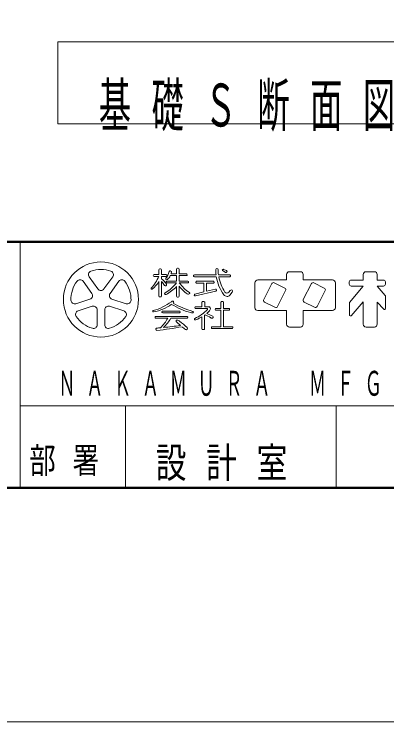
# Model space of a CAD drawing. Units: millimetres on the paper, with parts at other scales. Extents: x 6 to 426, y -599 to 292.
# Drawn here: x 306.5 to 338.3, y -599 to -538.5 of the extents above; entities that cross this region are included whole.
import ezdxf

# ---------------------------------------------------------------- set-up
doc = ezdxf.new("R2010")
doc.units = ezdxf.units.MM
for name, color, linetype, lineweight in [('0_2', 7, 'Continuous', 13), ('2D', 7, 'Continuous', 13), ('FMT', 7, 'Continuous', 50)]:
    doc.layers.add(name, color=color, linetype=linetype, lineweight=lineweight)
doc.styles.add('ＭＳ ゴシック', font='')
doc.styles.get('ＭＳ ゴシック').set_extended_font_data('MS Gothic')

msp = doc.modelspace()

# ---------------------------------------------------------------- linework, layer by layer
at = {"layer": '0_2', "color": 140, "lineweight": 50}
msp.add_line((28, -558), (403, -558), dxfattribs=at)
at = {"layer": '0_2'}
for p, q in [((307, -558), (307, -579)), ((318.864, -560.791), (318.864, -560.369)), ((318.944, -560.289), (319, -560.289)), ((319.08, -560.369), (319.08, -560.791)), ((319.834, -560.48), (319.876, -560.492)), ((320.361, -560.733), (320.361, -560.323)), ((320.441, -560.243), (320.5, -560.243)), ((320.58, -560.323), (320.581, -560.733)), ((323.808, -560.279), (323.79, -560.279)), ((324.285, -560.361), (324.282, -560.365)), ((324.287, -560.426), (324.517, -560.587)), ((324.384, -560.342), (324.627, -560.444)), ((313.65, -562.014), (312.902, -560.984)), ((314.168, -562.014), (314.916, -560.984)), ((318.378, -560.855), (318.378, -560.872)), ((318.864, -560.791), (318.442, -560.791)), ((318.442, -560.936), (318.854, -560.937)), ((319.08, -560.791), (319.482, -560.791)), ((319.482, -560.936), (319.08, -560.937)), ((319.08, -560.937), (319.08, -561.135)), ((319.546, -560.855), (319.546, -560.872)), ((320.361, -560.877), (319.828, -560.877)), ((319.89, -560.733), (320.361, -560.733)), ((320.361, -561.354), (320.361, -560.877)), ((320.581, -560.733), (321.206, -560.733)), ((321.206, -560.878), (320.581, -560.877)), ((320.581, -560.877), (320.581, -561.354)), ((321.27, -560.797), (321.27, -560.814)), ((321.823, -560.875), (321.823, -560.913)), ((323.734, -560.811), (321.887, -560.811)), ((321.887, -560.977), (323.755, -560.977)), ((324.898, -560.809), (323.94, -560.811)), ((323.967, -560.977), (324.898, -560.977)), ((324.664, -560.549), (324.665, -560.547)), ((324.962, -560.913), (324.962, -560.873)), ((329.759, -561.246), (329.759, -560.786)), ((329.999, -560.546), (330.933, -560.546)), ((331.173, -560.784), (331.176, -561.246)), ((336.302, -560.785), (336.301, -561.258)), ((337.251, -560.546), (336.542, -560.546)), ((337.491, -561.258), (337.491, -560.786)), ((313.133, -562.39), (312.385, -561.36)), ((314.686, -562.39), (315.434, -561.36)), ((318.864, -561.386), (318.864, -562.618)), ((319.078, -562.618), (319.08, -561.374)), ((319.48, -561.434), (319.48, -561.418)), ((319.483, -561.215), (319.484, -561.215)), ((319.544, -561.354), (320.361, -561.354)), ((320.346, -561.498), (319.544, -561.498)), ((320.581, -561.354), (321.327, -561.354)), ((321.327, -561.498), (320.598, -561.498)), ((321.391, -561.418), (321.391, -561.434)), ((322.008, -561.421), (322.008, -561.45)), ((322.071, -561.514), (322.682, -561.515)), ((323.511, -561.357), (322.072, -561.357)), ((322.682, -561.515), (322.682, -562.273)), ((322.913, -562.217), (322.913, -561.515)), ((322.913, -561.515), (323.511, -561.515)), ((323.575, -561.451), (323.575, -561.421)), ((327.055, -563.616), (327.055, -561.485)), ((327.295, -561.245), (329.759, -561.246)), ((328.494, -561.56), (327.804, -562.914)), ((328.709, -561.49), (329.601, -561.945)), ((331.176, -561.246), (333.679, -561.246)), ((331.872, -561.56), (331.182, -562.914)), ((332.087, -561.49), (332.979, -561.945)), ((333.919, -561.486), (333.919, -563.613)), ((335.111, -561.418), (335.111, -561.606)), ((336.301, -561.258), (335.271, -561.258)), ((338.033, -561.255), (337.491, -561.258)), ((338.194, -561.605), (338.194, -561.415)), ((318.226, -562.031), (318.216, -562.024)), ((319.443, -561.743), (319.466, -561.732)), ((320.361, -561.807), (320.361, -562.637)), ((320.58, -562.638), (320.581, -561.765)), ((321.931, -562.453), (322.682, -562.273)), ((323.723, -562.196), (321.969, -562.61)), ((322.913, -562.217), (323.684, -562.032)), ((323.78, -562.089), (323.782, -562.097)), ((324.823, -562.296), (324.953, -562.137)), ((324.902, -562.549), (325.124, -562.277)), ((329.671, -562.16), (328.981, -563.514)), ((333.049, -562.16), (332.359, -563.514)), ((336.301, -561.765), (335.139, -563.165)), ((335.271, -561.766), (336.301, -561.765)), ((337.491, -561.765), (338.034, -561.765)), ((337.491, -561.765), (338.175, -562.582)), ((312.973, -562.882), (311.762, -563.275)), ((314.846, -562.882), (316.056, -563.275)), ((318.944, -562.698), (318.998, -562.698)), ((319.351, -562.436), (319.356, -562.448)), ((320.441, -562.717), (320.5, -562.717)), ((321.477, -562.414), (321.488, -562.401)), ((321.871, -562.543), (321.871, -562.542)), ((324.662, -562.37), (324.668, -562.37)), ((324.682, -562.652), (324.685, -562.652)), ((338.194, -562.633), (338.194, -563.695)), ((313.17, -563.491), (311.96, -563.884)), ((314.648, -563.491), (315.859, -563.884)), ((322.532, -563.531), (321.987, -563.531)), ((322.532, -563.156), (322.532, -563.531)), ((322.701, -563.092), (322.596, -563.092)), ((322.765, -563.531), (322.765, -563.156)), ((322.765, -563.531), (323.1, -563.531)), ((324.155, -563.156), (324.156, -563.675)), ((324.32, -563.092), (324.219, -563.092)), ((324.384, -563.675), (324.384, -563.156)), ((327.874, -563.13), (328.766, -563.584)), ((331.252, -563.13), (332.144, -563.584)), ((335.121, -563.216), (335.121, -564.246)), ((336.301, -563.107), (335.261, -564.299)), ((336.301, -563.107), (336.301, -565.03)), ((337.494, -565.03), (337.491, -563.134)), ((337.491, -563.134), (338.055, -563.749)), ((313.589, -563.795), (313.589, -565.068)), ((314.229, -563.795), (314.229, -565.068)), ((319.12, -563.988), (319.12, -563.963)), ((319.184, -563.899), (319.647, -563.898)), ((320.612, -564.052), (319.184, -564.052)), ((319.647, -563.898), (320.612, -563.898)), ((320.676, -563.962), (320.676, -563.988)), ((321.704, -564.059), (321.741, -564.059)), ((321.801, -563.997), (321.801, -563.999)), ((321.923, -563.595), (321.923, -563.626)), ((321.987, -563.69), (322.964, -563.69)), ((323.661, -563.739), (323.661, -563.768)), ((324.156, -563.675), (323.725, -563.675)), ((323.725, -563.832), (324.156, -563.834)), ((324.156, -563.834), (324.156, -565.24)), ((324.832, -563.676), (324.384, -563.675)), ((324.384, -565.24), (324.384, -563.834)), ((324.384, -563.834), (324.831, -563.834)), ((324.895, -563.77), (324.895, -563.74)), ((329.759, -563.856), (327.295, -563.856)), ((329.763, -565.031), (329.759, -563.856)), ((333.68, -563.853), (331.176, -563.856)), ((331.176, -563.856), (331.176, -565.03)), ((318.528, -564.456), (318.528, -564.432)), ((318.592, -564.368), (318.879, -564.369)), ((319.607, -564.52), (318.592, -564.52)), ((318.879, -564.369), (321.259, -564.369)), ((321.259, -564.52), (319.879, -564.52)), ((321.323, -564.433), (321.323, -564.456)), ((322.525, -564.395), (322.525, -565.427)), ((322.746, -565.427), (322.746, -564.267)), ((323.336, -565.304), (323.336, -565.34)), ((324.156, -565.24), (323.4, -565.24)), ((325.101, -565.239), (324.384, -565.24)), ((325.165, -565.34), (325.165, -565.303)), ((330.936, -565.27), (330.003, -565.27)), ((336.541, -565.27), (337.254, -565.27)), ((322.589, -565.491), (322.682, -565.491)), ((323.4, -565.404), (325.101, -565.404)), ((307, -572), (392, -572)), ((316, -572), (316, -579)), ((334, -572), (334, -579))]:
    msp.add_line(p, q, dxfattribs=at)
msp.add_lwpolyline([(310.218, -547.91), (378.69, -547.91), (378.69, -540.91), (310.218, -540.91)], close=True, dxfattribs=at)
msp.add_circle((313.909, -562.914), 3.208, dxfattribs=at)
for centre, radius, start, end in [((313.161, -560.796), 0.32, 109.44841, 216), ((313.909, -562.914), 2.567, 70.55159, 109.44841), ((314.657, -560.796), 0.32, 324, 70.55159), ((318.944, -560.369), 0.08, 90, 180), ((319, -560.369), 0.08, 0.03071, 90), ((319.81, -560.556), 0.08, 73.05496, 165.25207), ((319.853, -560.569), 0.08, 348.15042, 73.05496), ((320.441, -560.323), 0.08, 90, 180), ((320.5, -560.323), 0.08, 0.10171, 90), ((323.79, -560.359), 0.08, 90, 179.05504), ((327.231, -560.415), 3.521, 179.05504, 186.44956), ((323.808, -560.379), 0.1, 0.73865, 90), ((327.427, -560.332), 3.52, 180.73865, 187.81715), ((324.31, -560.393), 0.04, 135, 235.13411), ((324.349, -560.425), 0.09, 67.11966, 135), ((324.598, -560.513), 0.075, 333.70884, 67.11966), ((315.276, -559.36), 3.91, 318.53178, 336.218), ((318.442, -560.855), 0.064, 90, 180), ((318.442, -560.872), 0.064, 180, 269.96094), ((319.526, -561.147), 0.08, 143.32664, 237.70815), ((318.143, -560.117), 1.644, 323.32664, 345.25207), ((319.482, -560.855), 0.064, 0, 90), ((319.482, -560.872), 0.064, 270.03997, 0), ((318.772, -560.342), 1.184, 313.1417, 333.15639), ((318.772, -560.342), 1.184, 340.70702, 348.15042), ((321.206, -560.797), 0.064, 0, 90), ((321.206, -560.814), 0.064, 269.90077, 0), ((321.887, -560.875), 0.064, 90, 180), ((321.887, -560.913), 0.064, 180, 270), ((327.231, -560.415), 3.521, 189.18129, 216.51269), ((327.427, -560.332), 3.52, 190.56412, 213.61207), ((324.574, -560.504), 0.1, 235.13411, 333.70884), ((324.898, -560.873), 0.064, 0, 90.06898), ((324.898, -560.913), 0.064, 270, 0), ((329.999, -560.786), 0.24, 90, 180), ((330.933, -560.786), 0.24, 0.37848, 90), ((336.542, -560.786), 0.24, 90, 179.83438), ((337.251, -560.786), 0.24, 0, 90), ((313.909, -562.914), 2.567, 142.55159, 181.44841), ((312.126, -561.548), 0.32, 36, 142.55159), ((315.693, -561.548), 0.32, 37.44841, 144), ((313.909, -562.914), 2.567, 358.55159, 37.44841), ((316.616, -559.94), 2.673, 308.62833, 327.25422), ((317.838, -562.634), 1.947, 31.45806, 50.35526), ((317.113, -563.151), 2.651, 32.81567, 42.09068), ((319.408, -561.671), 0.08, 212.81567, 296.25232), ((318.025, -559.849), 2.847, 298.38978, 324.61681), ((319.43, -561.66), 0.08, 296.25232, 31.45806), ((319.544, -561.418), 0.064, 89.95342, 180), ((319.544, -561.434), 0.064, 180, 270), ((319.527, -561.148), 0.08, 237.70815, 313.1417), ((323.311, -559.504), 3.367, 216.30733, 236.72135), ((321.327, -561.418), 0.064, 0, 90), ((321.327, -561.434), 0.064, 269.99752, 0), ((322.072, -561.421), 0.064, 90, 180), ((322.072, -561.45), 0.064, 180, 269.8862), ((323.511, -561.421), 0.064, 0, 90), ((323.511, -561.451), 0.064, 270, 0), ((327.295, -561.485), 0.24, 89.97387, 180), ((328.637, -561.633), 0.16, 63, 153), ((332.015, -561.633), 0.16, 63, 153), ((333.679, -561.486), 0.24, 0, 90), ((335.271, -561.418), 0.16, 90, 180), ((335.271, -561.606), 0.16, 180, 270.05143), ((338.034, -561.415), 0.16, 0, 90.29595), ((338.034, -561.605), 0.16, 270, 0), ((313.909, -561.825), 0.32, 216, 324), ((318.243, -561.982), 0.05, 138.53178, 236.5396), ((318.254, -561.989), 0.05, 236.5396, 308.62833), ((317.773, -559.322), 3.589, 298.15867, 316.15596), ((322.675, -560.261), 2.579, 215.68313, 237.27131), ((321.428, -562.372), 0.064, 319.03632, 56.72135), ((323.703, -562.11), 0.08, 15.34193, 103.48779), ((323.705, -562.118), 0.08, 283.27187, 15.34193), ((324.662, -562.17), 0.2, 213.61207, 270), ((324.668, -562.17), 0.2, 270, 320.82004), ((325.038, -562.207), 0.11, 320.82004, 140.82004), ((329.528, -562.087), 0.16, 333, 63), ((332.906, -562.087), 0.16, 333, 63), ((312.874, -562.578), 0.32, 288, 36), ((314.945, -562.578), 0.32, 144, 252), ((318.944, -562.618), 0.08, 180, 270), ((318.998, -562.618), 0.08, 270, 359.92302), ((319.409, -562.41), 0.064, 118.38978, 204.04766), ((319.429, -562.415), 0.08, 204.04766, 298.15867), ((320.441, -562.637), 0.08, 180, 270), ((320.5, -562.637), 0.08, 270, 359.94756), ((321.367, -562.296), 0.16, 237.27131, 319.03632), ((321.95, -562.531), 0.08, 103.48779, 188.39767), ((321.95, -562.532), 0.08, 188.39767, 283.27187), ((324.682, -562.302), 0.35, 216.51269, 270), ((324.685, -562.372), 0.28, 270, 320.82004), ((327.947, -562.987), 0.16, 153, 243), ((331.325, -562.987), 0.16, 153, 243), ((338.114, -562.633), 0.08, 0, 39.94734), ((311.664, -562.971), 0.32, 181.44841, 288), ((313.269, -563.795), 0.32, 0, 108), ((314.549, -563.795), 0.32, 72, 180), ((316.155, -562.971), 0.32, 252, 358.55159), ((316.938, -559.041), 5.037, 286.5979, 306.30669), ((317.594, -559.92), 4.136, 281.27769, 304.53893), ((320.03, -563.249), 0.185, 80.51157, 126.30669), ((323.561, -557.27), 7.058, 239.12537, 253.54383), ((320.047, -563.146), 0.08, 359.89486, 80.51157), ((323.906, -556.343), 7.887, 240.99984, 254.13419), ((320.001, -563.146), 0.126, 310.55637, 359.89486), ((321.987, -563.595), 0.064, 90, 180), ((322.596, -563.156), 0.064, 90, 180.11549), ((322.701, -563.156), 0.064, 0, 90), ((323.1, -563.691), 0.16, 326.5956, 90), ((324.219, -563.156), 0.064, 90, 180.12691), ((324.32, -563.156), 0.064, 0, 90), ((328.838, -563.441), 0.16, 243, 333), ((332.216, -563.441), 0.16, 243, 333), ((335.201, -563.216), 0.08, 140.32511, 180), ((312.059, -564.188), 0.32, 108, 214.55159), ((315.76, -564.188), 0.32, 325.44841, 72), ((318.392, -563.922), 0.056, 106.5979, 281.27769), ((319.184, -563.963), 0.064, 90.09097, 180), ((319.184, -563.988), 0.064, 180, 270), ((320.612, -563.962), 0.064, 0, 90), ((320.612, -563.988), 0.064, 270, 0), ((321.704, -563.559), 0.5, 253.54383, 270), ((321.741, -563.999), 0.06, 270, 0), ((321.731, -563.997), 0.07, 0, 74.13419), ((320.618, -561.613), 3.2, 294.05223, 317.937), ((321.987, -563.626), 0.064, 180, 270), ((321.8, -562.835), 1.716, 311.47782, 326.5956), ((322.13, -566.73), 2.731, 61.15895, 72.81614), ((322.964, -563.73), 0.04, 317.937, 90), ((323.725, -563.739), 0.064, 90, 180), ((323.725, -563.768), 0.064, 180, 269.79364), ((324.831, -563.74), 0.064, 0, 89.82496), ((324.831, -563.77), 0.064, 270, 0), ((327.295, -563.616), 0.24, 180, 270), ((333.679, -563.613), 0.24, 270.07124, 0), ((338.114, -563.695), 0.08, 222.49695, 0), ((313.909, -562.914), 2.567, 214.55159, 253.44841), ((313.909, -562.914), 2.567, 286.55159, 325.44841), ((318.592, -564.432), 0.064, 89.75609, 180), ((318.592, -564.456), 0.064, 180, 270), ((316.606, -562.888), 3.416, 314.36877, 331.45657), ((316.259, -562.276), 4.259, 314.66895, 328.19587), ((320.392, -564.736), 0.069, 73.96526, 223.41964), ((320.218, -565.343), 0.7, 54.05931, 73.96526), ((321.259, -564.433), 0.064, 0, 90), ((321.259, -564.456), 0.064, 270, 0), ((321.947, -564.59), 0.06, 114.05223, 254.34737), ((321.985, -564.455), 0.2, 254.34737, 294.3427), ((320.346, -560.832), 4.176, 294.3427, 301.46375), ((321.8, -562.835), 1.716, 303.44766, 305.5445), ((322.005, -566.366), 2.277, 55.91756, 69.61835), ((323.449, -564.231), 0.3, 235.91756, 255.58401), ((323.399, -564.425), 0.1, 255.58401, 61.15895), ((335.201, -564.246), 0.08, 180, 318.90041), ((313.269, -565.068), 0.32, 253.44841, 0), ((314.549, -565.068), 0.32, 180, 286.55159), ((319.27, -568.622), 3.303, 94.7858, 100.57146), ((316.725, -544.306), 21.334, 275.28138, 281.09041), ((318.01, -549.559), 15.794, 274.51667, 279.78157), ((324.532, -560.819), 5.769, 223.41964, 228.2791), ((317.61, -568.94), 5.143, 44.77854, 54.05931), ((324.532, -560.819), 5.769, 230.05909, 233.8086), ((321.187, -565.39), 0.104, 233.8086, 44.77854), ((323.4, -565.304), 0.064, 90, 180), ((323.4, -565.34), 0.064, 180, 270), ((325.101, -565.303), 0.064, 0, 90.06779), ((325.101, -565.34), 0.064, 270, 0), ((330.003, -565.03), 0.24, 180.14812, 270), ((330.936, -565.03), 0.24, 270, 0), ((336.541, -565.03), 0.24, 180, 270), ((337.254, -565.03), 0.24, 270, 0.09198), ((318.68, -565.461), 0.0882, 100.57146, 275.28138), ((322.589, -565.427), 0.064, 180, 270), ((322.682, -565.427), 0.064, 270, 0.07609)]:
    msp.add_arc(centre, radius, start, end, dxfattribs=at)
at = {"layer": '2D'}
for p, q in [((5.5, -599), (425.5, -599)), ((425.5, -599), (5.5, -599))]:
    msp.add_line(p, q, dxfattribs=at)
at = {"layer": 'FMT'}
msp.add_lwpolyline([(28, -579), (28, -322), (403, -322), (403, -579)], close=True, dxfattribs=at)

# ---------------------------------------------------------------- texts
at = {"layer": '0_2', "attachment_point": 7, "style": 'ＭＳ ゴシック'}
for s, insert, char_height in [('\\T1.64;\\W0.55;基礎Ｓ断面図\u3000Ｓ＝１／\u3000２０', (313.725, -548.577), 3.666), ('\\T1.64;\\W0.5;ＮＡＫＡＭＵＲＡ\u3000ＭＦＧ．\u3000ＣＯＲＰＯＲＡＴＩＯＮ', (310.279, -571.175), 2.126), ('\\T1.64;\\W0.75;部署', (307.8, -578), 2.199), ('\\T1.64;\\W0.75;設計室', (318.583, -578.417), 2.566)]:
    msp.add_mtext(s, dxfattribs=dict(at, insert=insert, char_height=char_height))

doc.saveas('drawing.dxf')
